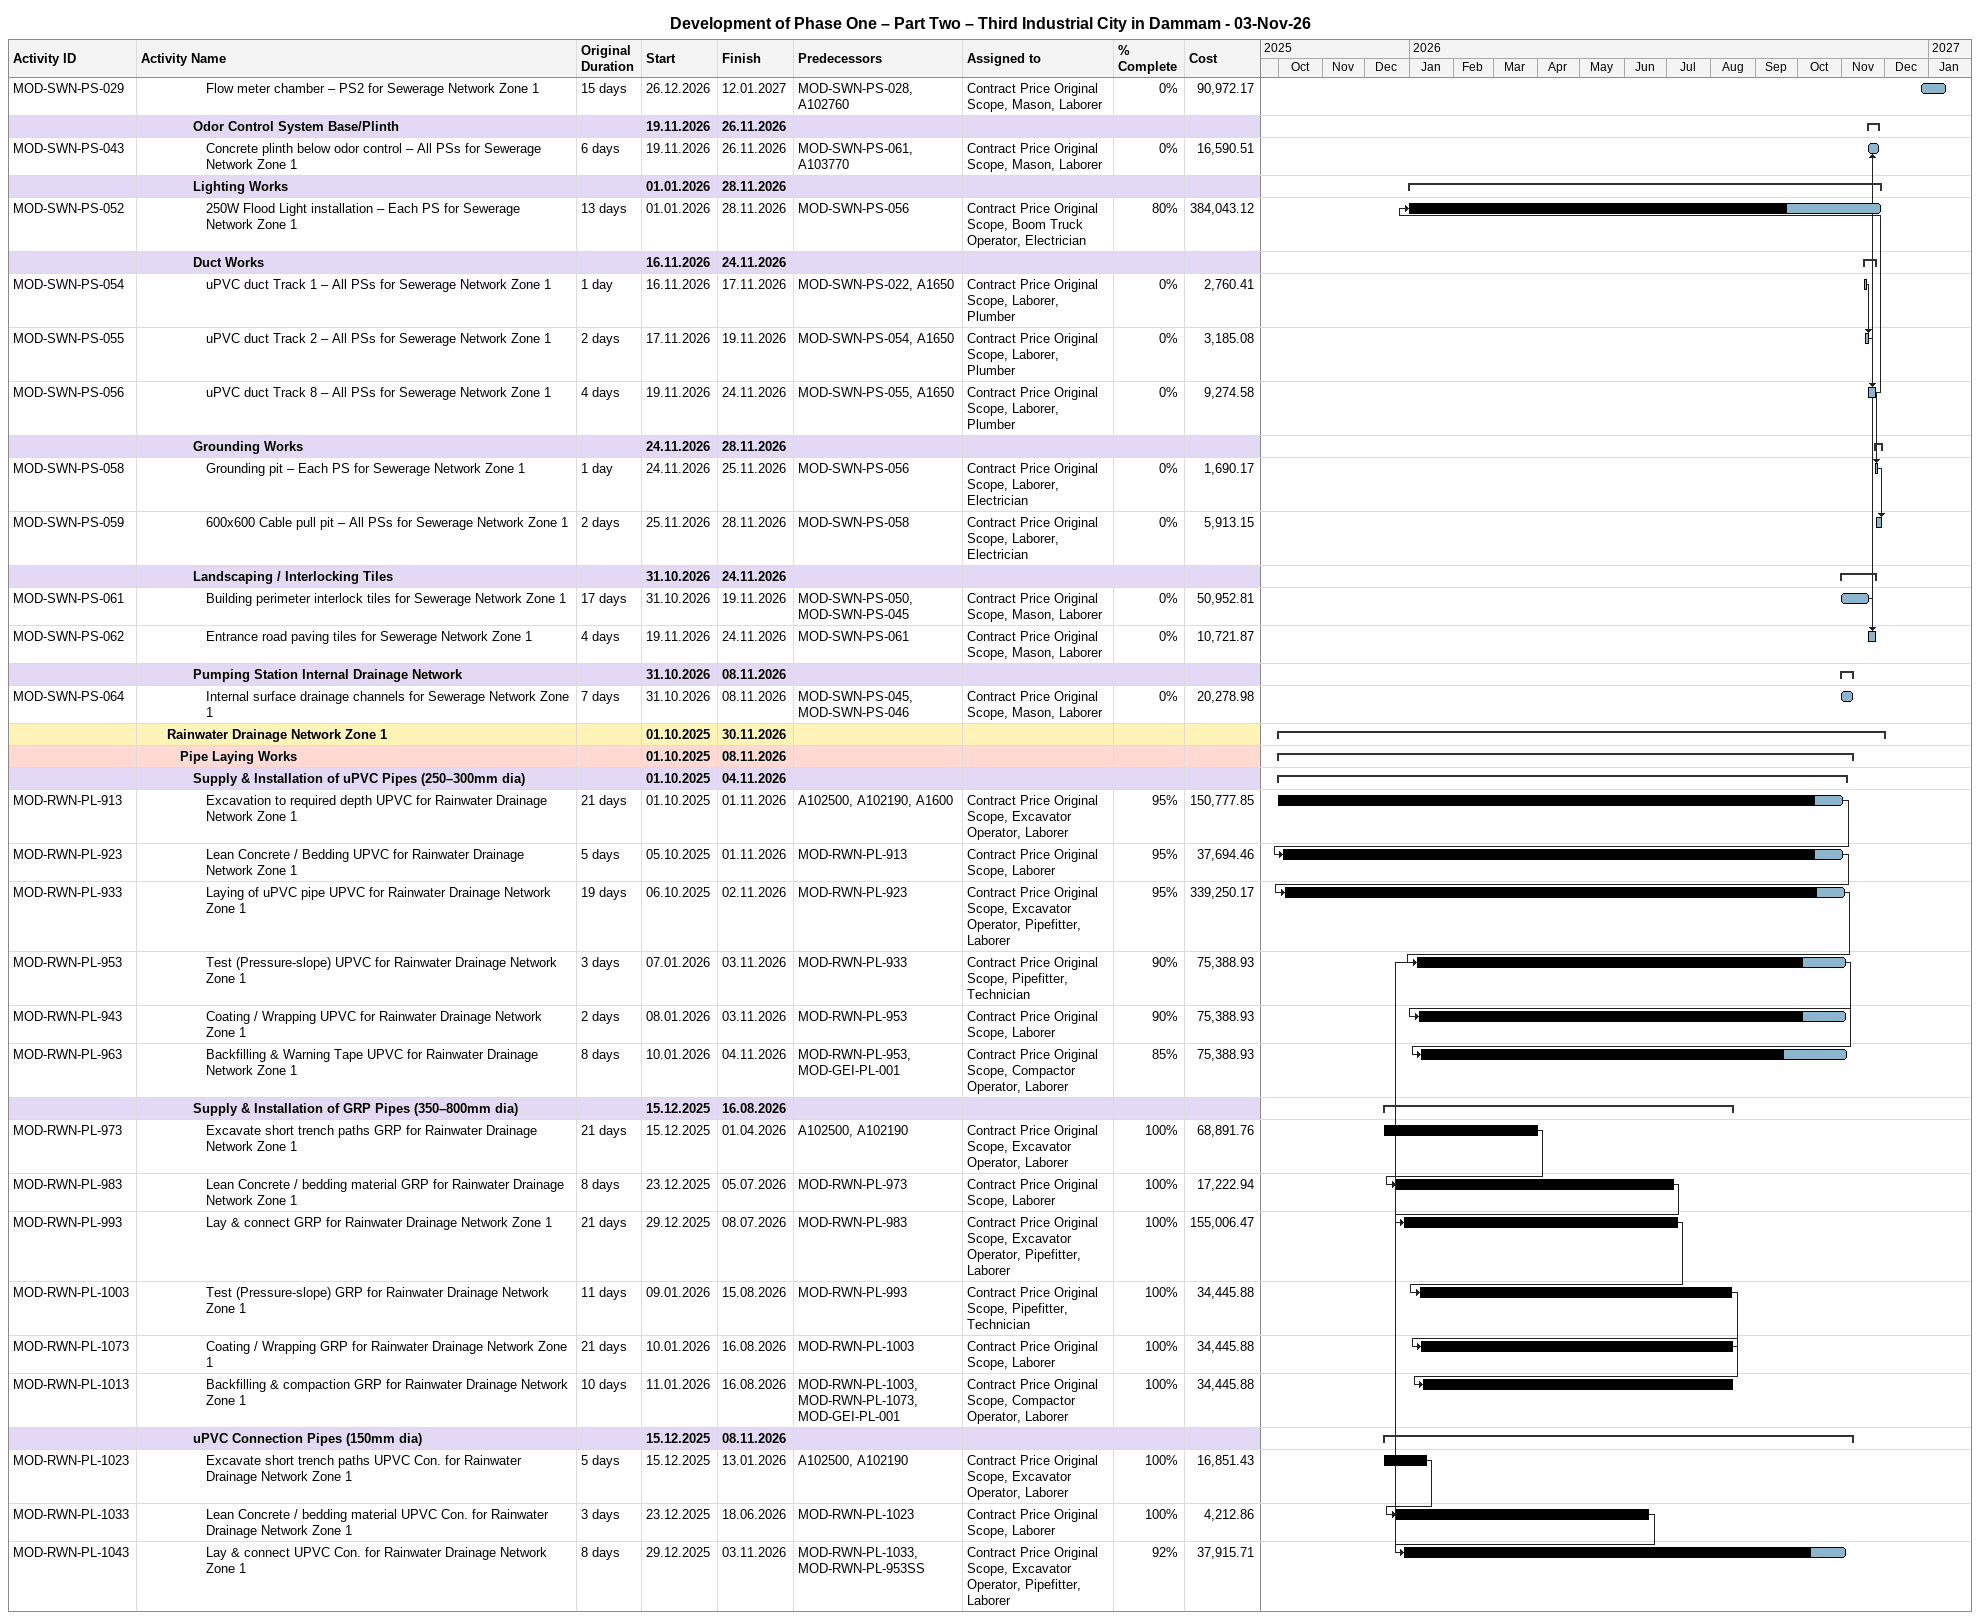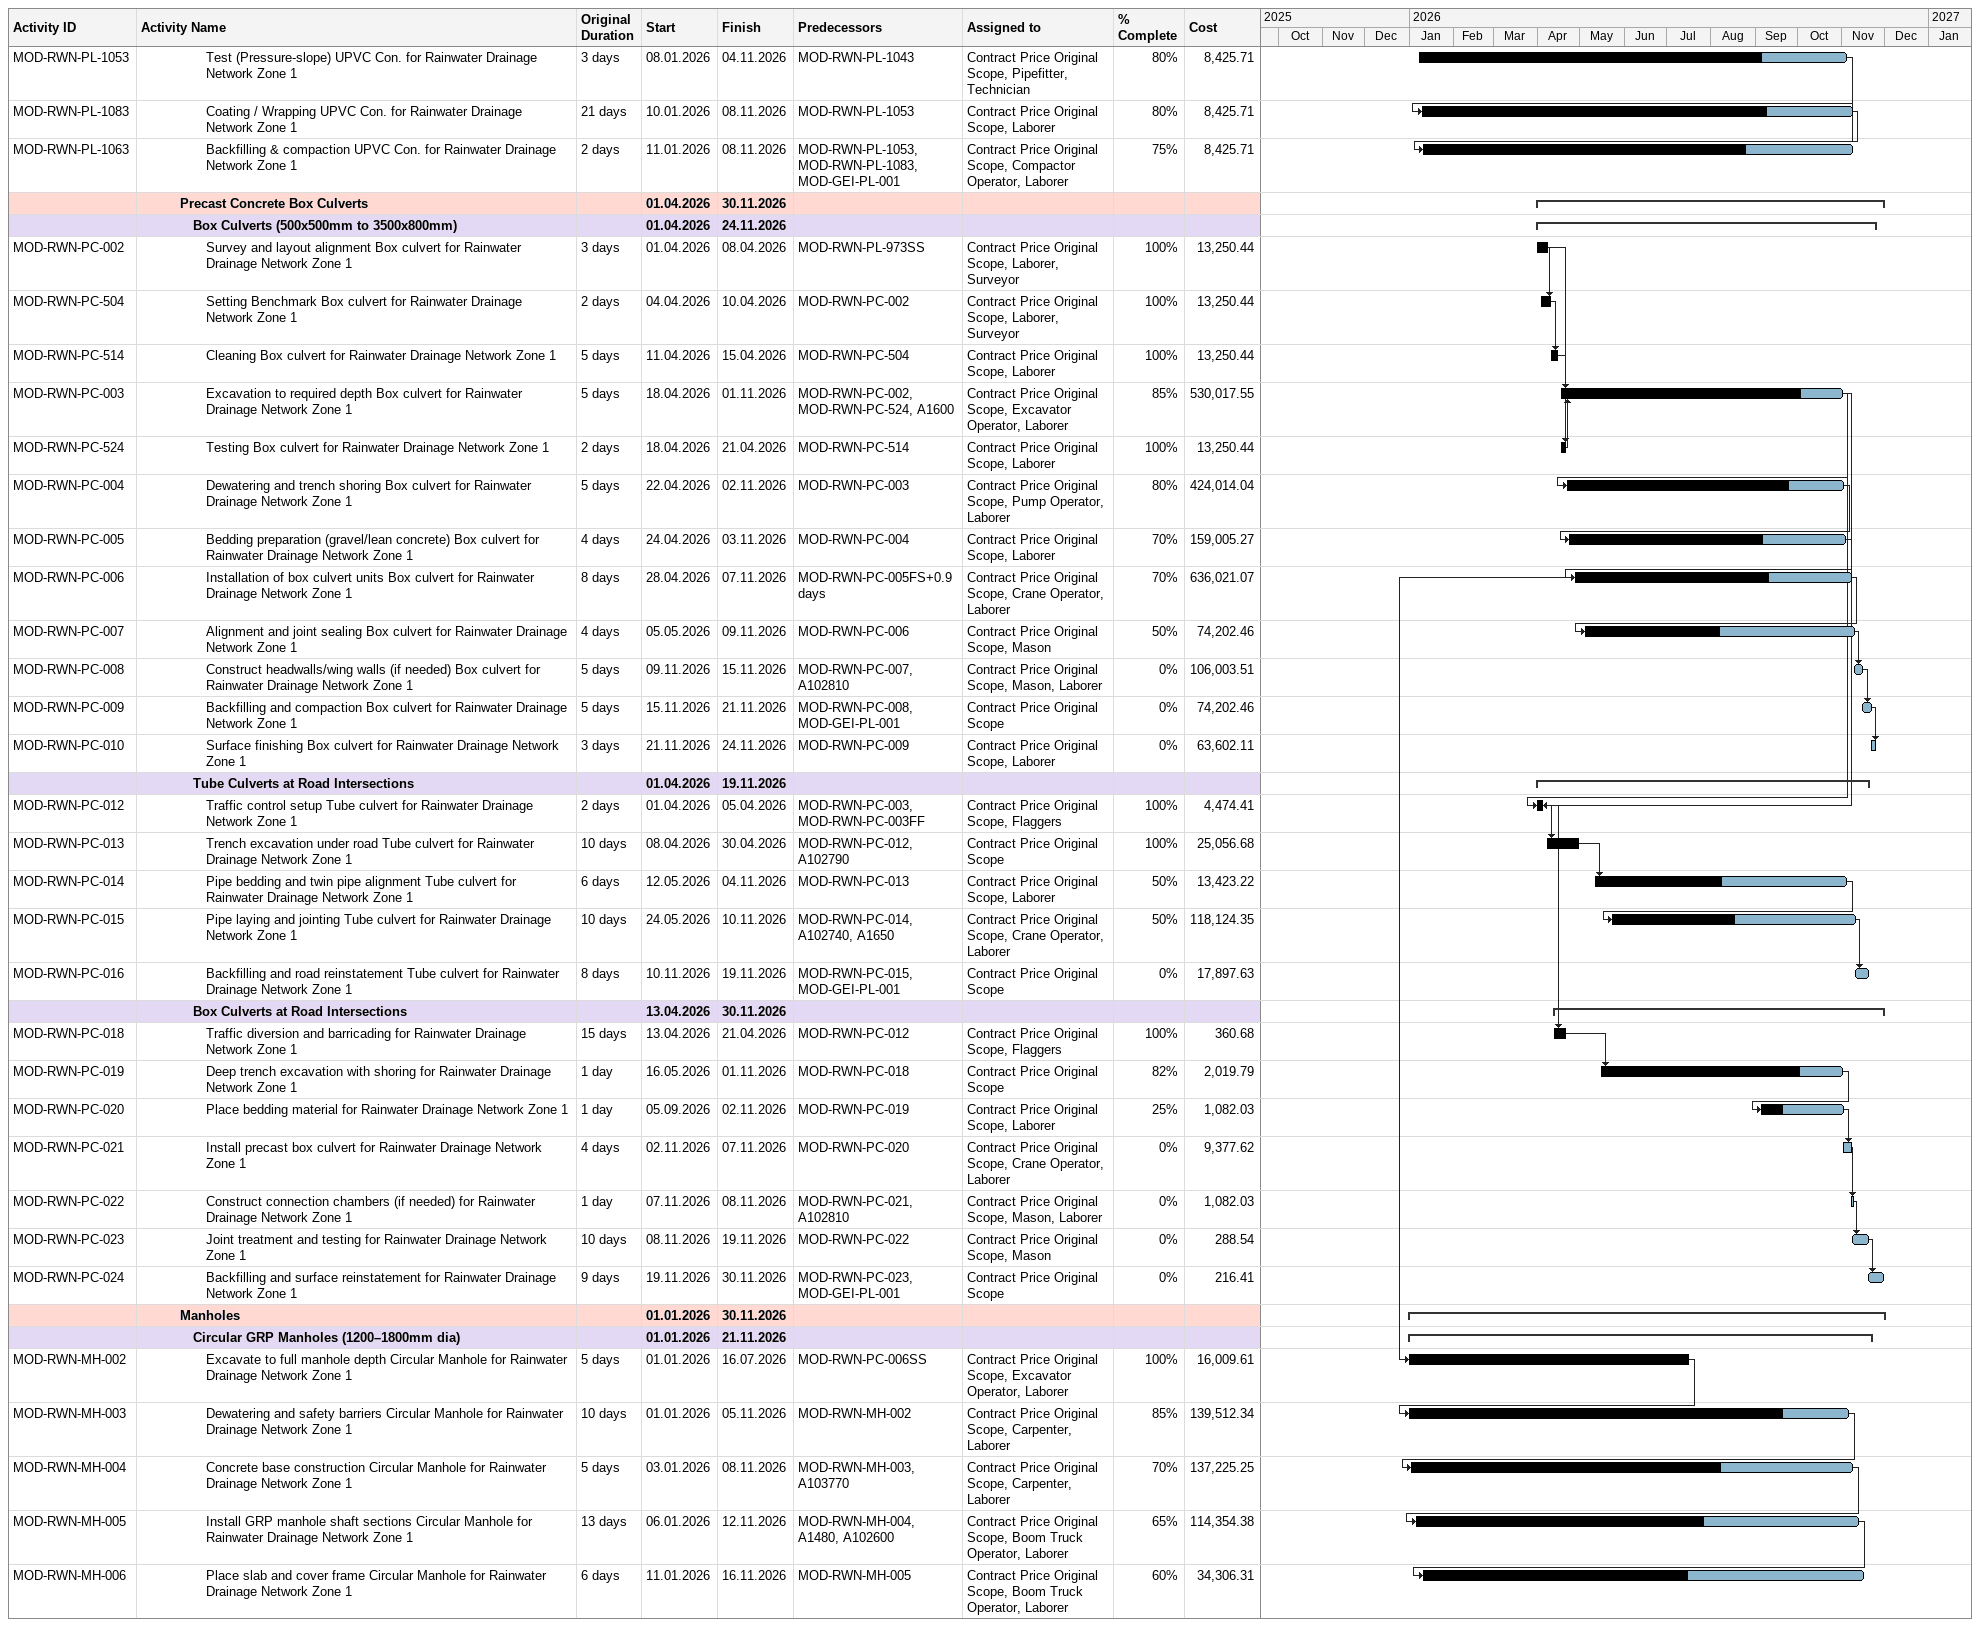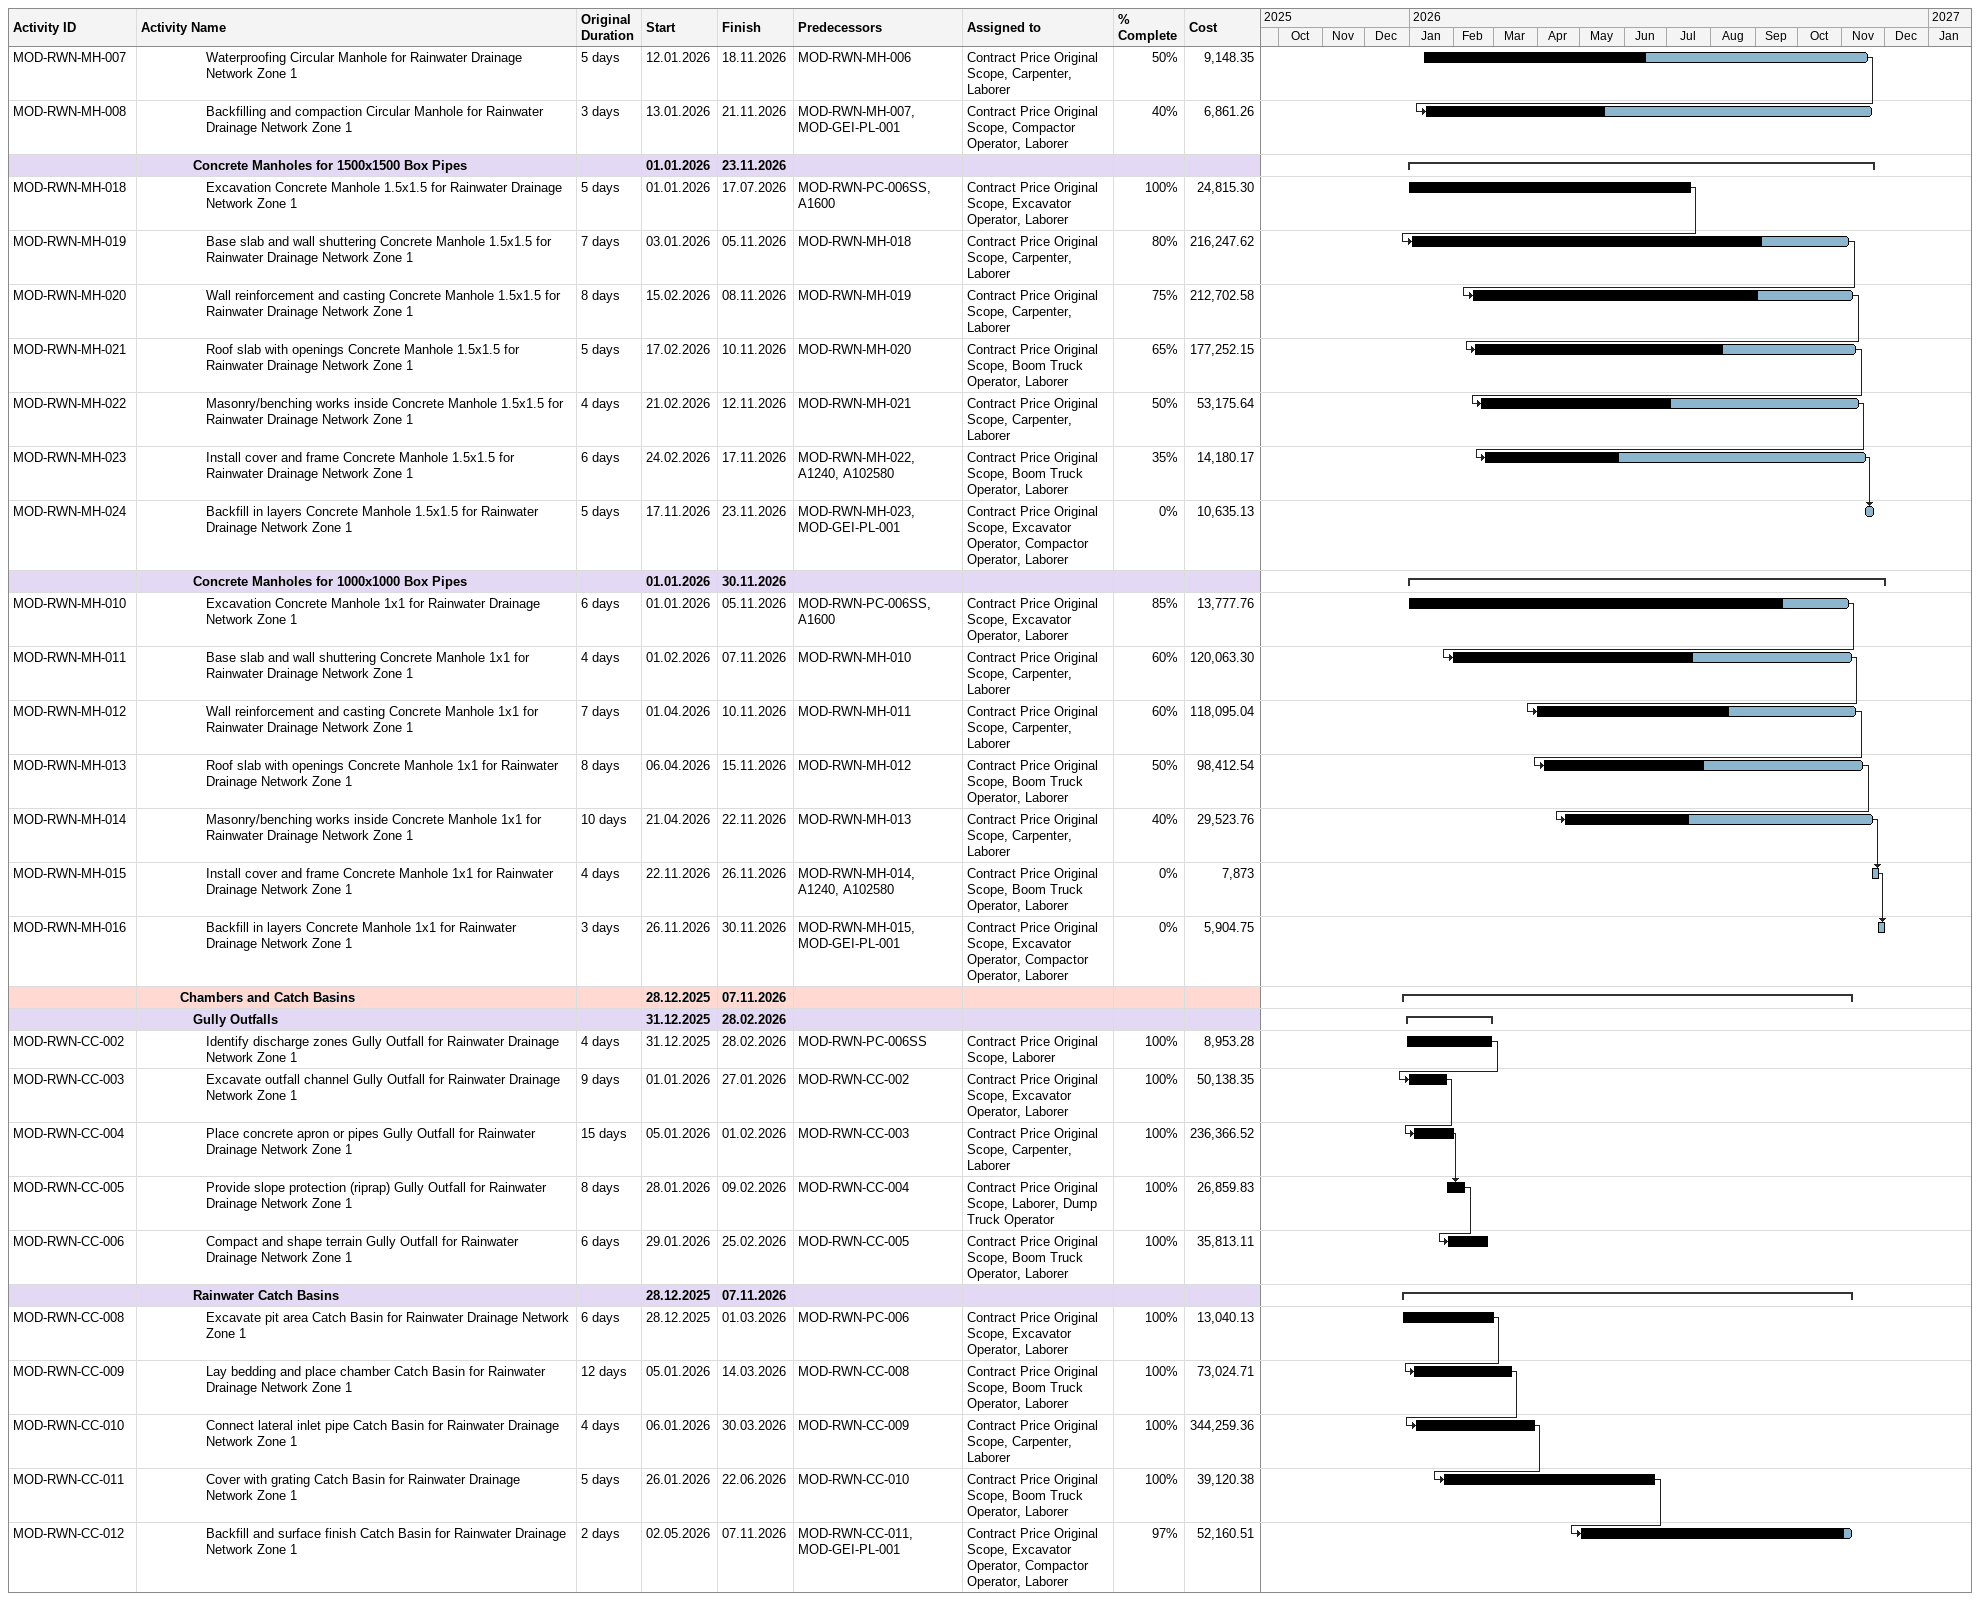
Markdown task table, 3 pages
Development of Phase One – Part Two – Third Industrial City in Dammam - 03-Nov-26

| ID | Level | Task | Original duration | Start | Finish | Predecessors | Resources | % complete | Cost |
|---|---|---|---|---|---|---|---|---|---|
| MOD-SWN-PS-029 | 6 | Flow meter chamber – PS2 for Sewerage Network Zone 1 | 15d | 2026-12-26 | 2027-01-12 | MOD-SWN-PS-028, A102760 | Contract Price Original Scope, Mason, Laborer | 0 | 90972.17 |
|  | 5 | **Odor Control System Base/Plinth** |  | 2026-11-19 | 2026-11-26 |  |  |  |  |
| MOD-SWN-PS-043 | 6 | Concrete plinth below odor control – All PSs for Sewerage Network Zone 1 | 6d | 2026-11-19 | 2026-11-26 | MOD-SWN-PS-061, A103770 | Contract Price Original Scope, Mason, Laborer | 0 | 16590.51 |
|  | 5 | **Lighting Works** |  | 2026-01-01 | 2026-11-28 |  |  |  |  |
| MOD-SWN-PS-052 | 6 | 250W Flood Light installation – Each PS for Sewerage Network Zone 1 | 13d | 2026-01-01 | 2026-11-28 | MOD-SWN-PS-056 | Contract Price Original Scope, Boom Truck Operator, Electrician | 80 | 384043.12 |
|  | 5 | **Duct Works** |  | 2026-11-16 | 2026-11-24 |  |  |  |  |
| MOD-SWN-PS-054 | 6 | uPVC duct Track 1 – All PSs for Sewerage Network Zone 1 | 1d | 2026-11-16 | 2026-11-17 | MOD-SWN-PS-022, A1650 | Contract Price Original Scope, Laborer, Plumber | 0 | 2760.41 |
| MOD-SWN-PS-055 | 6 | uPVC duct Track 2 – All PSs for Sewerage Network Zone 1 | 2d | 2026-11-17 | 2026-11-19 | MOD-SWN-PS-054, A1650 | Contract Price Original Scope, Laborer, Plumber | 0 | 3185.08 |
| MOD-SWN-PS-056 | 6 | uPVC duct Track 8 – All PSs for Sewerage Network Zone 1 | 4d | 2026-11-19 | 2026-11-24 | MOD-SWN-PS-055, A1650 | Contract Price Original Scope, Laborer, Plumber | 0 | 9274.58 |
|  | 5 | **Grounding Works** |  | 2026-11-24 | 2026-11-28 |  |  |  |  |
| MOD-SWN-PS-058 | 6 | Grounding pit – Each PS for Sewerage Network Zone 1 | 1d | 2026-11-24 | 2026-11-25 | MOD-SWN-PS-056 | Contract Price Original Scope, Laborer, Electrician | 0 | 1690.17 |
| MOD-SWN-PS-059 | 6 | 600x600 Cable pull pit – All PSs for Sewerage Network Zone 1 | 2d | 2026-11-25 | 2026-11-28 | MOD-SWN-PS-058 | Contract Price Original Scope, Laborer, Electrician | 0 | 5913.15 |
|  | 5 | **Landscaping / Interlocking Tiles** |  | 2026-10-31 | 2026-11-24 |  |  |  |  |
| MOD-SWN-PS-061 | 6 | Building perimeter interlock tiles for Sewerage Network Zone 1 | 17d | 2026-10-31 | 2026-11-19 | MOD-SWN-PS-050, MOD-SWN-PS-045 | Contract Price Original Scope, Mason, Laborer | 0 | 50952.81 |
| MOD-SWN-PS-062 | 6 | Entrance road paving tiles for Sewerage Network Zone 1 | 4d | 2026-11-19 | 2026-11-24 | MOD-SWN-PS-061 | Contract Price Original Scope, Mason, Laborer | 0 | 10721.87 |
|  | 5 | **Pumping Station Internal Drainage Network** |  | 2026-10-31 | 2026-11-08 |  |  |  |  |
| MOD-SWN-PS-064 | 6 | Internal surface drainage channels for Sewerage Network Zone 1 | 7d | 2026-10-31 | 2026-11-08 | MOD-SWN-PS-045, MOD-SWN-PS-046 | Contract Price Original Scope, Mason, Laborer | 0 | 20278.98 |
|  | 3 | **Rainwater Drainage Network Zone 1** |  | 2025-10-01 | 2026-11-30 |  |  |  |  |
|  | 4 | **Pipe Laying Works** |  | 2025-10-01 | 2026-11-08 |  |  |  |  |
|  | 5 | **Supply & Installation of uPVC Pipes (250–300mm dia)** |  | 2025-10-01 | 2026-11-04 |  |  |  |  |
| MOD-RWN-PL-913 | 6 | Excavation to required depth UPVC for Rainwater Drainage Network Zone 1 | 21d | 2025-10-01 | 2026-11-01 | A102500, A102190, A1600 | Contract Price Original Scope, Excavator Operator, Laborer | 95 | 150777.85 |
| MOD-RWN-PL-923 | 6 | Lean Concrete / Bedding UPVC for Rainwater Drainage Network Zone 1 | 5d | 2025-10-05 | 2026-11-01 | MOD-RWN-PL-913 | Contract Price Original Scope, Laborer | 95 | 37694.46 |
| MOD-RWN-PL-933 | 6 | Laying of uPVC pipe UPVC for Rainwater Drainage Network Zone 1 | 19d | 2025-10-06 | 2026-11-02 | MOD-RWN-PL-923 | Contract Price Original Scope, Excavator Operator, Pipefitter, Laborer | 95 | 339250.17 |
| MOD-RWN-PL-953 | 6 | Test (Pressure-slope) UPVC for Rainwater Drainage Network Zone 1 | 3d | 2026-01-07 | 2026-11-03 | MOD-RWN-PL-933 | Contract Price Original Scope, Pipefitter, Technician | 90 | 75388.93 |
| MOD-RWN-PL-943 | 6 | Coating / Wrapping UPVC for Rainwater Drainage Network Zone 1 | 2d | 2026-01-08 | 2026-11-03 | MOD-RWN-PL-953 | Contract Price Original Scope, Laborer | 90 | 75388.93 |
| MOD-RWN-PL-963 | 6 | Backfilling & Warning Tape UPVC for Rainwater Drainage Network Zone 1 | 8d | 2026-01-10 | 2026-11-04 | MOD-RWN-PL-953, MOD-GEI-PL-001 | Contract Price Original Scope, Compactor Operator, Laborer | 85 | 75388.93 |
|  | 5 | **Supply & Installation of GRP Pipes (350–800mm dia)** |  | 2025-12-15 | 2026-08-16 |  |  |  |  |
| MOD-RWN-PL-973 | 6 | Excavate short trench paths GRP for Rainwater Drainage Network Zone 1 | 21d | 2025-12-15 | 2026-04-01 | A102500, A102190 | Contract Price Original Scope, Excavator Operator, Laborer | 100 | 68891.76 |
| MOD-RWN-PL-983 | 6 | Lean Concrete / bedding material GRP for Rainwater Drainage Network Zone 1 | 8d | 2025-12-23 | 2026-07-05 | MOD-RWN-PL-973 | Contract Price Original Scope, Laborer | 100 | 17222.94 |
| MOD-RWN-PL-993 | 6 | Lay & connect GRP for Rainwater Drainage Network Zone 1 | 21d | 2025-12-29 | 2026-07-08 | MOD-RWN-PL-983 | Contract Price Original Scope, Excavator Operator, Pipefitter, Laborer | 100 | 155006.47 |
| MOD-RWN-PL-1003 | 6 | Test (Pressure-slope) GRP for Rainwater Drainage Network Zone 1 | 11d | 2026-01-09 | 2026-08-15 | MOD-RWN-PL-993 | Contract Price Original Scope, Pipefitter, Technician | 100 | 34445.88 |
| MOD-RWN-PL-1073 | 6 | Coating / Wrapping GRP for Rainwater Drainage Network Zone 1 | 21d | 2026-01-10 | 2026-08-16 | MOD-RWN-PL-1003 | Contract Price Original Scope, Laborer | 100 | 34445.88 |
| MOD-RWN-PL-1013 | 6 | Backfilling & compaction GRP for Rainwater Drainage Network Zone 1 | 10d | 2026-01-11 | 2026-08-16 | MOD-RWN-PL-1003, MOD-RWN-PL-1073, MOD-GEI-PL-001 | Contract Price Original Scope, Compactor Operator, Laborer | 100 | 34445.88 |
|  | 5 | **uPVC Connection Pipes (150mm dia)** |  | 2025-12-15 | 2026-11-08 |  |  |  |  |
| MOD-RWN-PL-1023 | 6 | Excavate short trench paths UPVC Con. for Rainwater Drainage Network Zone 1 | 5d | 2025-12-15 | 2026-01-13 | A102500, A102190 | Contract Price Original Scope, Excavator Operator, Laborer | 100 | 16851.43 |
| MOD-RWN-PL-1033 | 6 | Lean Concrete / bedding material UPVC Con. for Rainwater Drainage Network Zone 1 | 3d | 2025-12-23 | 2026-06-18 | MOD-RWN-PL-1023 | Contract Price Original Scope, Laborer | 100 | 4212.86 |
| MOD-RWN-PL-1043 | 6 | Lay & connect UPVC Con. for Rainwater Drainage Network Zone 1 | 8d | 2025-12-29 | 2026-11-03 | MOD-RWN-PL-1033, MOD-RWN-PL-953SS | Contract Price Original Scope, Excavator Operator, Pipefitter, Laborer | 92 | 37915.71 |
| MOD-RWN-PL-1053 | 6 | Test (Pressure-slope) UPVC Con. for Rainwater Drainage Network Zone 1 | 3d | 2026-01-08 | 2026-11-04 | MOD-RWN-PL-1043 | Contract Price Original Scope, Pipefitter, Technician | 80 | 8425.71 |
| MOD-RWN-PL-1083 | 6 | Coating / Wrapping UPVC Con. for Rainwater Drainage Network Zone 1 | 21d | 2026-01-10 | 2026-11-08 | MOD-RWN-PL-1053 | Contract Price Original Scope, Laborer | 80 | 8425.71 |
| MOD-RWN-PL-1063 | 6 | Backfilling & compaction UPVC Con. for Rainwater Drainage Network Zone 1 | 2d | 2026-01-11 | 2026-11-08 | MOD-RWN-PL-1053, MOD-RWN-PL-1083, MOD-GEI-PL-001 | Contract Price Original Scope, Compactor Operator, Laborer | 75 | 8425.71 |
|  | 4 | **Precast Concrete Box Culverts** |  | 2026-04-01 | 2026-11-30 |  |  |  |  |
|  | 5 | **Box Culverts (500x500mm to 3500x800mm)** |  | 2026-04-01 | 2026-11-24 |  |  |  |  |
| MOD-RWN-PC-002 | 6 | Survey and layout alignment Box culvert for Rainwater Drainage Network Zone 1 | 3d | 2026-04-01 | 2026-04-08 | MOD-RWN-PL-973SS | Contract Price Original Scope, Laborer, Surveyor | 100 | 13250.44 |
| MOD-RWN-PC-504 | 6 | Setting Benchmark Box culvert for Rainwater Drainage Network Zone 1 | 2d | 2026-04-04 | 2026-04-10 | MOD-RWN-PC-002 | Contract Price Original Scope, Laborer, Surveyor | 100 | 13250.44 |
| MOD-RWN-PC-514 | 6 | Cleaning Box culvert for Rainwater Drainage Network Zone 1 | 5d | 2026-04-11 | 2026-04-15 | MOD-RWN-PC-504 | Contract Price Original Scope, Laborer | 100 | 13250.44 |
| MOD-RWN-PC-003 | 6 | Excavation to required depth Box culvert for Rainwater Drainage Network Zone 1 | 5d | 2026-04-18 | 2026-11-01 | MOD-RWN-PC-002, MOD-RWN-PC-524, A1600 | Contract Price Original Scope, Excavator Operator, Laborer | 85 | 530017.55 |
| MOD-RWN-PC-524 | 6 | Testing Box culvert for Rainwater Drainage Network Zone 1 | 2d | 2026-04-18 | 2026-04-21 | MOD-RWN-PC-514 | Contract Price Original Scope, Laborer | 100 | 13250.44 |
| MOD-RWN-PC-004 | 6 | Dewatering and trench shoring Box culvert for Rainwater Drainage Network Zone 1 | 5d | 2026-04-22 | 2026-11-02 | MOD-RWN-PC-003 | Contract Price Original Scope, Pump Operator, Laborer | 80 | 424014.04 |
| MOD-RWN-PC-005 | 6 | Bedding preparation (gravel/lean concrete) Box culvert for Rainwater Drainage Network Zone 1 | 4d | 2026-04-24 | 2026-11-03 | MOD-RWN-PC-004 | Contract Price Original Scope, Laborer | 70 | 159005.27 |
| MOD-RWN-PC-006 | 6 | Installation of box culvert units Box culvert for Rainwater Drainage Network Zone 1 | 8d | 2026-04-28 | 2026-11-07 | MOD-RWN-PC-005FS+0.9d | Contract Price Original Scope, Crane Operator, Laborer | 70 | 636021.07 |
| MOD-RWN-PC-007 | 6 | Alignment and joint sealing Box culvert for Rainwater Drainage Network Zone 1 | 4d | 2026-05-05 | 2026-11-09 | MOD-RWN-PC-006 | Contract Price Original Scope, Mason | 50 | 74202.46 |
| MOD-RWN-PC-008 | 6 | Construct headwalls/wing walls (if needed) Box culvert for Rainwater Drainage Network Zone 1 | 5d | 2026-11-09 | 2026-11-15 | MOD-RWN-PC-007, A102810 | Contract Price Original Scope, Mason, Laborer | 0 | 106003.51 |
| MOD-RWN-PC-009 | 6 | Backfilling and compaction Box culvert for Rainwater Drainage Network Zone 1 | 5d | 2026-11-15 | 2026-11-21 | MOD-RWN-PC-008, MOD-GEI-PL-001 | Contract Price Original Scope | 0 | 74202.46 |
| MOD-RWN-PC-010 | 6 | Surface finishing Box culvert for Rainwater Drainage Network Zone 1 | 3d | 2026-11-21 | 2026-11-24 | MOD-RWN-PC-009 | Contract Price Original Scope, Laborer | 0 | 63602.11 |
|  | 5 | **Tube Culverts at Road Intersections** |  | 2026-04-01 | 2026-11-19 |  |  |  |  |
| MOD-RWN-PC-012 | 6 | Traffic control setup Tube culvert for Rainwater Drainage Network Zone 1 | 2d | 2026-04-01 | 2026-04-05 | MOD-RWN-PC-003, MOD-RWN-PC-003FF | Contract Price Original Scope, Flaggers | 100 | 4474.41 |
| MOD-RWN-PC-013 | 6 | Trench excavation under road Tube culvert for Rainwater Drainage Network Zone 1 | 10d | 2026-04-08 | 2026-04-30 | MOD-RWN-PC-012, A102790 | Contract Price Original Scope | 100 | 25056.68 |
| MOD-RWN-PC-014 | 6 | Pipe bedding and twin pipe alignment Tube culvert for Rainwater Drainage Network Zone 1 | 6d | 2026-05-12 | 2026-11-04 | MOD-RWN-PC-013 | Contract Price Original Scope, Laborer | 50 | 13423.22 |
| MOD-RWN-PC-015 | 6 | Pipe laying and jointing Tube culvert for Rainwater Drainage Network Zone 1 | 10d | 2026-05-24 | 2026-11-10 | MOD-RWN-PC-014, A102740, A1650 | Contract Price Original Scope, Crane Operator, Laborer | 50 | 118124.35 |
| MOD-RWN-PC-016 | 6 | Backfilling and road reinstatement Tube culvert for Rainwater Drainage Network Zone 1 | 8d | 2026-11-10 | 2026-11-19 | MOD-RWN-PC-015, MOD-GEI-PL-001 | Contract Price Original Scope | 0 | 17897.63 |
|  | 5 | **Box Culverts at Road Intersections** |  | 2026-04-13 | 2026-11-30 |  |  |  |  |
| MOD-RWN-PC-018 | 6 | Traffic diversion and barricading for Rainwater Drainage Network Zone 1 | 15d | 2026-04-13 | 2026-04-21 | MOD-RWN-PC-012 | Contract Price Original Scope, Flaggers | 100 | 360.68 |
| MOD-RWN-PC-019 | 6 | Deep trench excavation with shoring for Rainwater Drainage Network Zone 1 | 1d | 2026-05-16 | 2026-11-01 | MOD-RWN-PC-018 | Contract Price Original Scope | 82 | 2019.79 |
| MOD-RWN-PC-020 | 6 | Place bedding material for Rainwater Drainage Network Zone 1 | 1d | 2026-09-05 | 2026-11-02 | MOD-RWN-PC-019 | Contract Price Original Scope, Laborer | 25 | 1082.03 |
| MOD-RWN-PC-021 | 6 | Install precast box culvert for Rainwater Drainage Network Zone 1 | 4d | 2026-11-02 | 2026-11-07 | MOD-RWN-PC-020 | Contract Price Original Scope, Crane Operator, Laborer | 0 | 9377.62 |
| MOD-RWN-PC-022 | 6 | Construct connection chambers (if needed) for Rainwater Drainage Network Zone 1 | 1d | 2026-11-07 | 2026-11-08 | MOD-RWN-PC-021, A102810 | Contract Price Original Scope, Mason, Laborer | 0 | 1082.03 |
| MOD-RWN-PC-023 | 6 | Joint treatment and testing for Rainwater Drainage Network Zone 1 | 10d | 2026-11-08 | 2026-11-19 | MOD-RWN-PC-022 | Contract Price Original Scope, Mason | 0 | 288.54 |
| MOD-RWN-PC-024 | 6 | Backfilling and surface reinstatement for Rainwater Drainage Network Zone 1 | 9d | 2026-11-19 | 2026-11-30 | MOD-RWN-PC-023, MOD-GEI-PL-001 | Contract Price Original Scope | 0 | 216.41 |
|  | 4 | **Manholes** |  | 2026-01-01 | 2026-11-30 |  |  |  |  |
|  | 5 | **Circular GRP Manholes (1200–1800mm dia)** |  | 2026-01-01 | 2026-11-21 |  |  |  |  |
| MOD-RWN-MH-002 | 6 | Excavate to full manhole depth Circular Manhole for Rainwater Drainage Network Zone 1 | 5d | 2026-01-01 | 2026-07-16 | MOD-RWN-PC-006SS | Contract Price Original Scope, Excavator Operator, Laborer | 100 | 16009.61 |
| MOD-RWN-MH-003 | 6 | Dewatering and safety barriers Circular Manhole for Rainwater Drainage Network Zone 1 | 10d | 2026-01-01 | 2026-11-05 | MOD-RWN-MH-002 | Contract Price Original Scope, Carpenter, Laborer | 85 | 139512.34 |
| MOD-RWN-MH-004 | 6 | Concrete base construction Circular Manhole for Rainwater Drainage Network Zone 1 | 5d | 2026-01-03 | 2026-11-08 | MOD-RWN-MH-003, A103770 | Contract Price Original Scope, Carpenter, Laborer | 70 | 137225.25 |
| MOD-RWN-MH-005 | 6 | Install GRP manhole shaft sections Circular Manhole for Rainwater Drainage Network Zone 1 | 13d | 2026-01-06 | 2026-11-12 | MOD-RWN-MH-004, A1480, A102600 | Contract Price Original Scope, Boom Truck Operator, Laborer | 65 | 114354.38 |
| MOD-RWN-MH-006 | 6 | Place slab and cover frame Circular Manhole for Rainwater Drainage Network Zone 1 | 6d | 2026-01-11 | 2026-11-16 | MOD-RWN-MH-005 | Contract Price Original Scope, Boom Truck Operator, Laborer | 60 | 34306.31 |
| MOD-RWN-MH-007 | 6 | Waterproofing Circular Manhole for Rainwater Drainage Network Zone 1 | 5d | 2026-01-12 | 2026-11-18 | MOD-RWN-MH-006 | Contract Price Original Scope, Carpenter, Laborer | 50 | 9148.35 |
| MOD-RWN-MH-008 | 6 | Backfilling and compaction Circular Manhole for Rainwater Drainage Network Zone 1 | 3d | 2026-01-13 | 2026-11-21 | MOD-RWN-MH-007, MOD-GEI-PL-001 | Contract Price Original Scope, Compactor Operator, Laborer | 40 | 6861.26 |
|  | 5 | **Concrete Manholes for 1500x1500 Box Pipes** |  | 2026-01-01 | 2026-11-23 |  |  |  |  |
| MOD-RWN-MH-018 | 6 | Excavation Concrete Manhole 1.5x1.5 for Rainwater Drainage Network Zone 1 | 5d | 2026-01-01 | 2026-07-17 | MOD-RWN-PC-006SS, A1600 | Contract Price Original Scope, Excavator Operator, Laborer | 100 | 24815.30 |
| MOD-RWN-MH-019 | 6 | Base slab and wall shuttering Concrete Manhole 1.5x1.5 for Rainwater Drainage Network Zone 1 | 7d | 2026-01-03 | 2026-11-05 | MOD-RWN-MH-018 | Contract Price Original Scope, Carpenter, Laborer | 80 | 216247.62 |
| MOD-RWN-MH-020 | 6 | Wall reinforcement and casting Concrete Manhole 1.5x1.5 for Rainwater Drainage Network Zone 1 | 8d | 2026-02-15 | 2026-11-08 | MOD-RWN-MH-019 | Contract Price Original Scope, Carpenter, Laborer | 75 | 212702.58 |
| MOD-RWN-MH-021 | 6 | Roof slab with openings Concrete Manhole 1.5x1.5 for Rainwater Drainage Network Zone 1 | 5d | 2026-02-17 | 2026-11-10 | MOD-RWN-MH-020 | Contract Price Original Scope, Boom Truck Operator, Laborer | 65 | 177252.15 |
| MOD-RWN-MH-022 | 6 | Masonry/benching works inside Concrete Manhole 1.5x1.5 for Rainwater Drainage Network Zone 1 | 4d | 2026-02-21 | 2026-11-12 | MOD-RWN-MH-021 | Contract Price Original Scope, Carpenter, Laborer | 50 | 53175.64 |
| MOD-RWN-MH-023 | 6 | Install cover and frame Concrete Manhole 1.5x1.5 for Rainwater Drainage Network Zone 1 | 6d | 2026-02-24 | 2026-11-17 | MOD-RWN-MH-022, A1240, A102580 | Contract Price Original Scope, Boom Truck Operator, Laborer | 35 | 14180.17 |
| MOD-RWN-MH-024 | 6 | Backfill in layers Concrete Manhole 1.5x1.5 for Rainwater Drainage Network Zone 1 | 5d | 2026-11-17 | 2026-11-23 | MOD-RWN-MH-023, MOD-GEI-PL-001 | Contract Price Original Scope, Excavator Operator, Compactor Operator, Laborer | 0 | 10635.13 |
|  | 5 | **Concrete Manholes for 1000x1000 Box Pipes** |  | 2026-01-01 | 2026-11-30 |  |  |  |  |
| MOD-RWN-MH-010 | 6 | Excavation Concrete Manhole 1x1 for Rainwater Drainage Network Zone 1 | 6d | 2026-01-01 | 2026-11-05 | MOD-RWN-PC-006SS, A1600 | Contract Price Original Scope, Excavator Operator, Laborer | 85 | 13777.76 |
| MOD-RWN-MH-011 | 6 | Base slab and wall shuttering Concrete Manhole 1x1 for Rainwater Drainage Network Zone 1 | 4d | 2026-02-01 | 2026-11-07 | MOD-RWN-MH-010 | Contract Price Original Scope, Carpenter, Laborer | 60 | 120063.30 |
| MOD-RWN-MH-012 | 6 | Wall reinforcement and casting Concrete Manhole 1x1 for Rainwater Drainage Network Zone 1 | 7d | 2026-04-01 | 2026-11-10 | MOD-RWN-MH-011 | Contract Price Original Scope, Carpenter, Laborer | 60 | 118095.04 |
| MOD-RWN-MH-013 | 6 | Roof slab with openings Concrete Manhole 1x1 for Rainwater Drainage Network Zone 1 | 8d | 2026-04-06 | 2026-11-15 | MOD-RWN-MH-012 | Contract Price Original Scope, Boom Truck Operator, Laborer | 50 | 98412.54 |
| MOD-RWN-MH-014 | 6 | Masonry/benching works inside Concrete Manhole 1x1 for Rainwater Drainage Network Zone 1 | 10d | 2026-04-21 | 2026-11-22 | MOD-RWN-MH-013 | Contract Price Original Scope, Carpenter, Laborer | 40 | 29523.76 |
| MOD-RWN-MH-015 | 6 | Install cover and frame Concrete Manhole 1x1 for Rainwater Drainage Network Zone 1 | 4d | 2026-11-22 | 2026-11-26 | MOD-RWN-MH-014, A1240, A102580 | Contract Price Original Scope, Boom Truck Operator, Laborer | 0 | 7873 |
| MOD-RWN-MH-016 | 6 | Backfill in layers Concrete Manhole 1x1 for Rainwater Drainage Network Zone 1 | 3d | 2026-11-26 | 2026-11-30 | MOD-RWN-MH-015, MOD-GEI-PL-001 | Contract Price Original Scope, Excavator Operator, Compactor Operator, Laborer | 0 | 5904.75 |
|  | 4 | **Chambers and Catch Basins** |  | 2025-12-28 | 2026-11-07 |  |  |  |  |
|  | 5 | **Gully Outfalls** |  | 2025-12-31 | 2026-02-28 |  |  |  |  |
| MOD-RWN-CC-002 | 6 | Identify discharge zones Gully Outfall for Rainwater Drainage Network Zone 1 | 4d | 2025-12-31 | 2026-02-28 | MOD-RWN-PC-006SS | Contract Price Original Scope, Laborer | 100 | 8953.28 |
| MOD-RWN-CC-003 | 6 | Excavate outfall channel Gully Outfall for Rainwater Drainage Network Zone 1 | 9d | 2026-01-01 | 2026-01-27 | MOD-RWN-CC-002 | Contract Price Original Scope, Excavator Operator, Laborer | 100 | 50138.35 |
| MOD-RWN-CC-004 | 6 | Place concrete apron or pipes Gully Outfall for Rainwater Drainage Network Zone 1 | 15d | 2026-01-05 | 2026-02-01 | MOD-RWN-CC-003 | Contract Price Original Scope, Carpenter, Laborer | 100 | 236366.52 |
| MOD-RWN-CC-005 | 6 | Provide slope protection (riprap) Gully Outfall for Rainwater Drainage Network Zone 1 | 8d | 2026-01-28 | 2026-02-09 | MOD-RWN-CC-004 | Contract Price Original Scope, Laborer, Dump Truck Operator | 100 | 26859.83 |
| MOD-RWN-CC-006 | 6 | Compact and shape terrain Gully Outfall for Rainwater Drainage Network Zone 1 | 6d | 2026-01-29 | 2026-02-25 | MOD-RWN-CC-005 | Contract Price Original Scope, Boom Truck Operator, Laborer | 100 | 35813.11 |
|  | 5 | **Rainwater Catch Basins** |  | 2025-12-28 | 2026-11-07 |  |  |  |  |
| MOD-RWN-CC-008 | 6 | Excavate pit area Catch Basin for Rainwater Drainage Network Zone 1 | 6d | 2025-12-28 | 2026-03-01 | MOD-RWN-PC-006 | Contract Price Original Scope, Excavator Operator, Laborer | 100 | 13040.13 |
| MOD-RWN-CC-009 | 6 | Lay bedding and place chamber Catch Basin for Rainwater Drainage Network Zone 1 | 12d | 2026-01-05 | 2026-03-14 | MOD-RWN-CC-008 | Contract Price Original Scope, Boom Truck Operator, Laborer | 100 | 73024.71 |
| MOD-RWN-CC-010 | 6 | Connect lateral inlet pipe Catch Basin for Rainwater Drainage Network Zone 1 | 4d | 2026-01-06 | 2026-03-30 | MOD-RWN-CC-009 | Contract Price Original Scope, Carpenter, Laborer | 100 | 344259.36 |
| MOD-RWN-CC-011 | 6 | Cover with grating Catch Basin for Rainwater Drainage Network Zone 1 | 5d | 2026-01-26 | 2026-06-22 | MOD-RWN-CC-010 | Contract Price Original Scope, Boom Truck Operator, Laborer | 100 | 39120.38 |
| MOD-RWN-CC-012 | 6 | Backfill and surface finish Catch Basin for Rainwater Drainage Network Zone 1 | 2d | 2026-05-02 | 2026-11-07 | MOD-RWN-CC-011, MOD-GEI-PL-001 | Contract Price Original Scope, Excavator Operator, Compactor Operator, Laborer | 97 | 52160.51 |
